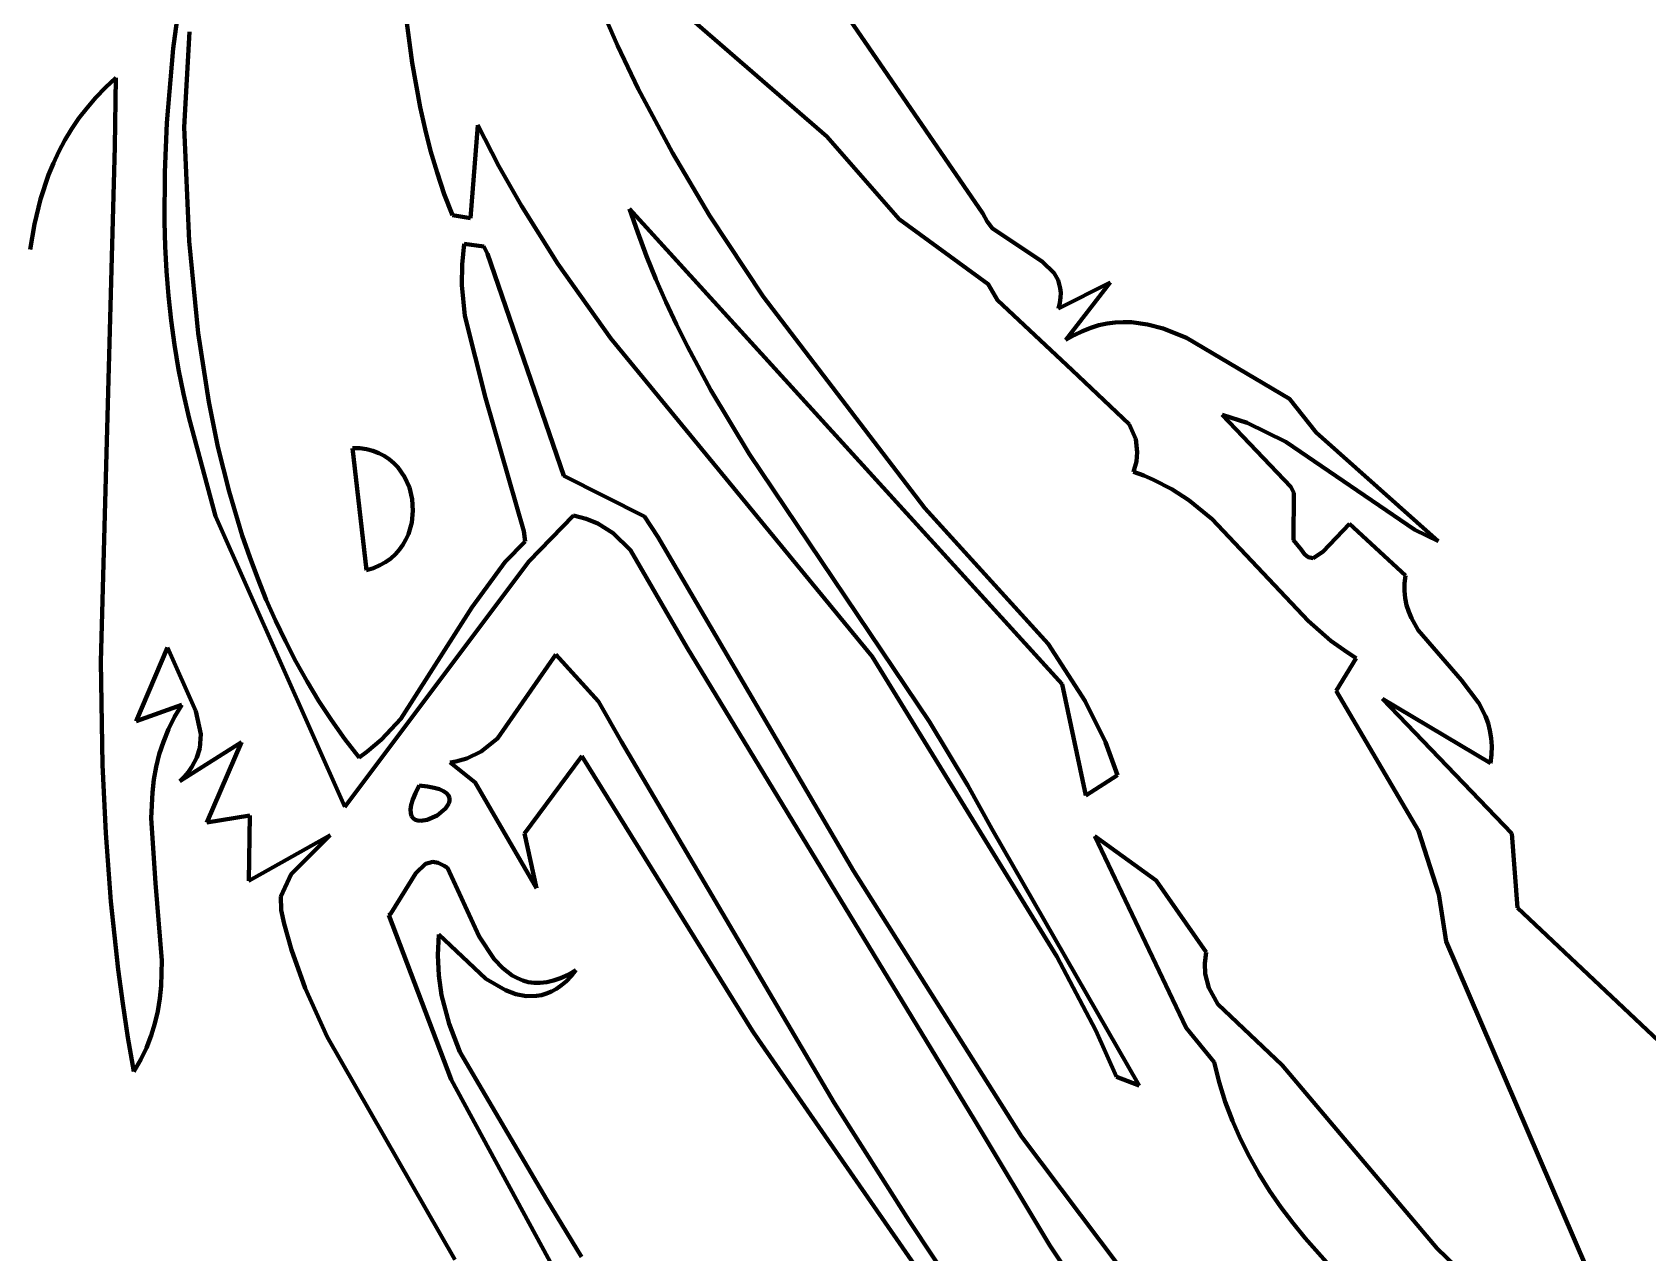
# Model space of a CAD drawing. Header units: millimetres. Extents: x 0 to 10.4, y 0 to 8.6.
# Drawn here: x 4.99 to 5.849, y 3.193 to 3.842 of the extents above; entities that cross this region are included whole.
import ezdxf

# ---------------------------------------------------------------- set-up
doc = ezdxf.new("R2010")
doc.units = ezdxf.units.MM
doc.layers.add('color#010101ff', color=7, linetype='CONTINUOUS', lineweight=100)
doc.layers.add('color#ffffffff', color=7, linetype='CONTINUOUS', lineweight=100)

msp = doc.modelspace()

# ---------------------------------------------------------------- linework, layer by layer
at = {"layer": 'color#010101ff'}
for p, q in [((5.06503, 3.83315), (5.0902, 4.01647)), ((5.41254, 3.7865), (5.27354, 3.90691)), ((5.39666, 3.88955), (5.49557, 3.7455)), ((5.29107, 3.85844), (5.30129, 3.83485)), ((5.19214, 3.82564), (5.18895, 3.8495)), ((5.07376, 3.842), (5.07098, 3.79135)), ((5.06175, 3.79366), (5.06503, 3.83315)), ((5.30129, 3.83485), (5.31239, 3.81168)), ((5.19638, 3.80203), (5.19214, 3.82564)), ((5.02902, 3.81246), (5.03452, 3.81758)), ((5.03452, 3.81758), (5.03401, 3.78118)), ((5.01925, 3.8017), (5.02393, 3.80716)), ((5.02393, 3.80716), (5.02902, 3.81246)), ((5.31239, 3.81168), (5.33055, 3.77766)), ((5.01496, 3.79608), (5.01925, 3.8017)), ((5.19898, 3.79034), (5.19638, 3.80203)), ((5.00748, 3.78442), (5.01104, 3.79032)), ((5.01104, 3.79032), (5.01496, 3.79608)), ((5.06061, 3.76736), (5.06175, 3.79366)), ((5.07098, 3.79135), (5.07352, 3.73075)), ((5.20196, 3.77874), (5.19898, 3.79034)), ((5.2271, 3.79246), (5.22324, 3.74302)), ((5.23824, 3.77067), (5.2271, 3.79246)), ((5.00426, 3.77838), (5.00748, 3.78442)), ((5.03401, 3.78118), (5.02654, 3.5071)), ((5.45113, 3.74253), (5.41254, 3.7865)), ((4.99878, 3.76595), (5.00136, 3.77222)), ((5.00136, 3.77222), (5.00426, 3.77838)), ((5.20536, 3.76723), (5.20196, 3.77874)), ((5.33055, 3.77766), (5.35029, 3.74446)), ((4.99449, 3.75308), (4.99878, 3.76595)), ((5.06049, 3.74108), (5.06061, 3.76736)), ((5.2092, 3.75583), (5.20536, 3.76723)), ((5.25023, 3.74947), (5.23824, 3.77067)), ((5.21353, 3.74455), (5.2092, 3.75583)), ((4.99127, 3.73985), (4.99449, 3.75308)), ((5.26965, 3.71864), (5.25023, 3.74947)), ((5.53781, 3.49515), (5.30778, 3.74803)), ((5.30778, 3.74803), (5.31205, 3.73534)), ((5.49557, 3.7455), (5.49782, 3.74121)), ((4.98898, 3.72632), (4.99127, 3.73985)), ((5.06087, 3.72795), (5.06049, 3.74108)), ((5.22324, 3.74302), (5.21353, 3.74455)), ((5.35029, 3.74446), (5.37869, 3.70138)), ((5.4984, 3.70784), (5.45113, 3.74253)), ((5.49782, 3.74121), (5.5008, 3.73751)), ((5.5008, 3.73751), (5.52709, 3.71996)), ((5.06157, 3.71483), (5.06087, 3.72795)), ((5.07352, 3.73075), (5.0783, 3.68187)), ((5.21868, 3.71839), (5.21976, 3.72941)), ((5.21976, 3.72941), (5.23024, 3.72789)), ((5.23024, 3.72789), (5.23224, 3.72394)), ((5.31205, 3.73534), (5.3167, 3.72287)), ((5.23224, 3.72394), (5.27282, 3.60606)), ((5.3167, 3.72287), (5.32168, 3.71058)), ((5.52709, 3.71996), (5.53343, 3.71383)), ((5.0626, 3.70173), (5.06157, 3.71483)), ((5.21863, 3.7074), (5.21868, 3.71839)), ((5.29771, 3.67903), (5.26965, 3.71864)), ((5.32168, 3.71058), (5.32699, 3.69847)), ((5.53343, 3.71383), (5.53556, 3.7101)), ((5.22023, 3.691), (5.21863, 3.7074)), ((5.50329, 3.69934), (5.4984, 3.70784)), ((5.53556, 3.7101), (5.53678, 3.70578)), ((5.53589, 3.69493), (5.56325, 3.7088)), ((5.53678, 3.70578), (5.537, 3.70336)), ((5.537, 3.70336), (5.53694, 3.70076)), ((5.56325, 3.7088), (5.5397, 3.67823)), ((5.06399, 3.68865), (5.0626, 3.70173)), ((5.32699, 3.69847), (5.33261, 3.68653)), ((5.37869, 3.70138), (5.46466, 3.58877)), ((5.5431, 3.66215), (5.50329, 3.69934)), ((5.53657, 3.69795), (5.53589, 3.69493)), ((5.53694, 3.70076), (5.53657, 3.69795)), ((5.06576, 3.67558), (5.06399, 3.68865)), ((5.23111, 3.64746), (5.22023, 3.691)), ((5.33261, 3.68653), (5.3385, 3.67475)), ((5.55292, 3.68472), (5.55728, 3.68603)), ((5.55728, 3.68603), (5.56163, 3.68696)), ((5.56163, 3.68696), (5.56596, 3.68752)), ((5.56596, 3.68752), (5.57026, 3.68773)), ((5.57026, 3.68773), (5.57455, 3.68761)), ((5.57455, 3.68761), (5.58305, 3.68649)), ((5.58305, 3.68649), (5.59146, 3.68431)), ((5.0783, 3.68187), (5.08395, 3.64541)), ((5.43667, 3.50987), (5.29771, 3.67903)), ((5.5397, 3.67823), (5.54412, 3.68083)), ((5.54412, 3.68083), (5.54853, 3.68299)), ((5.54853, 3.68299), (5.55292, 3.68472)), ((5.59146, 3.68431), (5.60389, 3.67942)), ((5.60389, 3.67942), (5.6586, 3.64688)), ((5.06793, 3.66253), (5.06576, 3.67558)), ((5.3385, 3.67475), (5.35102, 3.6516)), ((5.07051, 3.6495), (5.06793, 3.66253)), ((5.57346, 3.63337), (5.5431, 3.66215)), ((5.35102, 3.6516), (5.37136, 3.61773)), ((5.07353, 3.63649), (5.07051, 3.6495)), ((5.08395, 3.64541), (5.08885, 3.62136)), ((5.25145, 3.57653), (5.23111, 3.64746)), ((5.6586, 3.64688), (5.67287, 3.62907)), ((5.08753, 3.58449), (5.07353, 3.63649)), ((5.57693, 3.62546), (5.57346, 3.63337)), ((5.63611, 3.63414), (5.62283, 3.63835)), ((5.62283, 3.63835), (5.65939, 3.6002)), ((5.65661, 3.62401), (5.63611, 3.63414)), ((5.57772, 3.61865), (5.57693, 3.62546)), ((5.67287, 3.62907), (5.73776, 3.57117)), ((5.08885, 3.62136), (5.09477, 3.5976)), ((5.16042, 3.62075), (5.16427, 3.62063)), ((5.16789, 3.55581), (5.16042, 3.62075)), ((5.16427, 3.62063), (5.16788, 3.62013)), ((5.16788, 3.62013), (5.17126, 3.61927)), ((5.17126, 3.61927), (5.1744, 3.61808)), ((5.1744, 3.61808), (5.17729, 3.61659)), ((5.17729, 3.61659), (5.17995, 3.61482)), ((5.37136, 3.61773), (5.46715, 3.47516)), ((5.5772, 3.6136), (5.57772, 3.61865)), ((5.72527, 3.5772), (5.65661, 3.62401)), ((5.17995, 3.61482), (5.18236, 3.61279)), ((5.18236, 3.61279), (5.18452, 3.61054)), ((5.18452, 3.61054), (5.18809, 3.60545)), ((5.57574, 3.6081), (5.5772, 3.6136)), ((5.58117, 3.60614), (5.57574, 3.6081)), ((5.18809, 3.60545), (5.19064, 3.59975)), ((5.19064, 3.59975), (5.19214, 3.59365)), ((5.27282, 3.60606), (5.31567, 3.58443)), ((5.58637, 3.60393), (5.58117, 3.60614)), ((5.59613, 3.59885), (5.58637, 3.60393)), ((5.65939, 3.6002), (5.661, 3.59688)), ((5.09477, 3.5976), (5.10179, 3.57423)), ((5.19214, 3.59365), (5.19257, 3.58736)), ((5.60514, 3.59298), (5.59613, 3.59885)), ((5.61751, 3.58298), (5.60514, 3.59298)), ((5.661, 3.59688), (5.66083, 3.57174)), ((5.15626, 3.42998), (5.08753, 3.58449)), ((5.19257, 3.58736), (5.19191, 3.58108)), ((5.2779, 3.58488), (5.25418, 3.5605)), ((5.28469, 3.58316), (5.2779, 3.58488)), ((5.29084, 3.5806), (5.28469, 3.58316)), ((5.31567, 3.58443), (5.32279, 3.57356)), ((5.46466, 3.58877), (5.53037, 3.51673)), ((5.66856, 3.52887), (5.61751, 3.58298)), ((5.10179, 3.57423), (5.10574, 3.56271)), ((5.19015, 3.575), (5.18884, 3.57211)), ((5.19191, 3.58108), (5.19015, 3.575)), ((5.25231, 3.57103), (5.25145, 3.57653)), ((5.299, 3.57541), (5.29084, 3.5806)), ((5.30822, 3.56641), (5.299, 3.57541)), ((5.32279, 3.57356), (5.42676, 3.39594)), ((5.67639, 3.56553), (5.69056, 3.58039)), ((5.69056, 3.58039), (5.72025, 3.55306)), ((5.73776, 3.57117), (5.72527, 3.5772)), ((5.18537, 3.56675), (5.1832, 3.56432)), ((5.18725, 3.56935), (5.18537, 3.56675)), ((5.18884, 3.57211), (5.18725, 3.56935)), ((5.24165, 3.56025), (5.25231, 3.57103)), ((5.33841, 3.51445), (5.30822, 3.56641)), ((5.66083, 3.57174), (5.66479, 3.56679)), ((5.66479, 3.56679), (5.66666, 3.56426)), ((5.67116, 3.5622), (5.67639, 3.56553)), ((5.10574, 3.56271), (5.11, 3.55132)), ((5.25418, 3.5605), (5.15626, 3.42998)), ((5.17156, 3.55695), (5.16789, 3.55581)), ((5.17492, 3.55839), (5.17156, 3.55695)), ((5.17797, 3.56012), (5.17492, 3.55839)), ((5.18073, 3.5621), (5.17797, 3.56012)), ((5.1832, 3.56432), (5.18073, 3.5621)), ((5.22395, 3.53591), (5.24165, 3.56025)), ((5.66666, 3.56426), (5.66848, 3.56277)), ((5.66848, 3.56277), (5.67116, 3.5622)), ((5.11, 3.55132), (5.11457, 3.54007)), ((5.71979, 3.5488), (5.71978, 3.54476)), ((5.72025, 3.55306), (5.71979, 3.5488)), ((5.11457, 3.54007), (5.11947, 3.52897)), ((5.71978, 3.54476), (5.72017, 3.5409)), ((5.72017, 3.5409), (5.72093, 3.53722)), ((5.18608, 3.47677), (5.22395, 3.53591)), ((5.72093, 3.53722), (5.72204, 3.53369)), ((5.72204, 3.53369), (5.72345, 3.5303)), ((5.72345, 3.5303), (5.72707, 3.52388)), ((5.11947, 3.52897), (5.12472, 3.51802)), ((5.68064, 3.51831), (5.66856, 3.52887)), ((5.72707, 3.52388), (5.74996, 3.49755)), ((5.04535, 3.47548), (5.062, 3.51473)), ((5.062, 3.51473), (5.07714, 3.4808)), ((5.12472, 3.51802), (5.13031, 3.50724)), ((5.49093, 3.26364), (5.33841, 3.51445)), ((5.53037, 3.51673), (5.55007, 3.48624)), ((5.68939, 3.51197), (5.68064, 3.51831)), ((5.02654, 3.5071), (5.02752, 3.45238)), ((5.13031, 3.50724), (5.13627, 3.49664)), ((5.23747, 3.46628), (5.26859, 3.51101)), ((5.26859, 3.51101), (5.29127, 3.48606)), ((5.53486, 3.35038), (5.43667, 3.50987)), ((5.68351, 3.49157), (5.69402, 3.50905)), ((5.69402, 3.50905), (5.68939, 3.51197)), ((5.13627, 3.49664), (5.1426, 3.48623)), ((5.74996, 3.49755), (5.75933, 3.48506)), ((5.55043, 3.43599), (5.53781, 3.49515)), ((5.72722, 3.4173), (5.68351, 3.49157)), ((5.76555, 3.45311), (5.70814, 3.48749)), ((5.70814, 3.48749), (5.77688, 3.41571)), ((5.06967, 3.48427), (5.04535, 3.47548)), ((5.06578, 3.47778), (5.06967, 3.48427)), ((5.07714, 3.4808), (5.07983, 3.46855)), ((5.1426, 3.48623), (5.14931, 3.47602)), ((5.29127, 3.48606), (5.30346, 3.46462)), ((5.55007, 3.48624), (5.56076, 3.46431)), ((5.75933, 3.48506), (5.76285, 3.47815)), ((5.05984, 3.46461), (5.06251, 3.47122)), ((5.06251, 3.47122), (5.06578, 3.47778)), ((5.14931, 3.47602), (5.15642, 3.46602)), ((5.17581, 3.46586), (5.18608, 3.47677)), ((5.46715, 3.47516), (5.48768, 3.44135)), ((5.76285, 3.47815), (5.76419, 3.47446)), ((5.76419, 3.47446), (5.76523, 3.4706)), ((5.76523, 3.4706), (5.76591, 3.46655)), ((5.0577, 3.45794), (5.05984, 3.46461)), ((5.06866, 3.44363), (5.1014, 3.46437)), ((5.07983, 3.46855), (5.07927, 3.46115)), ((5.1014, 3.46437), (5.08298, 3.42171)), ((5.15642, 3.46602), (5.16393, 3.45624)), ((5.16809, 3.45928), (5.17581, 3.46586)), ((5.2288, 3.45939), (5.23747, 3.46628)), ((5.30346, 3.46462), (5.41647, 3.27253)), ((5.56076, 3.46431), (5.56724, 3.44687)), ((5.76591, 3.46655), (5.76622, 3.4623)), ((5.76622, 3.4623), (5.76611, 3.45783)), ((5.05605, 3.45122), (5.0577, 3.45794)), ((5.07771, 3.45618), (5.07504, 3.45118)), ((5.07927, 3.46115), (5.07771, 3.45618)), ((5.16393, 3.45624), (5.16809, 3.45928)), ((5.21228, 3.45359), (5.21539, 3.4541)), ((5.22571, 3.44294), (5.21228, 3.45359)), ((5.21539, 3.4541), (5.22115, 3.4557)), ((5.22115, 3.4557), (5.2288, 3.45939)), ((5.28243, 3.45688), (5.25193, 3.41577)), ((5.37291, 3.3111), (5.28243, 3.45688)), ((5.76611, 3.45783), (5.76555, 3.45311)), ((5.02752, 3.45238), (5.02923, 3.41598)), ((5.05404, 3.43766), (5.05485, 3.44446)), ((5.05485, 3.44446), (5.05605, 3.45122)), ((5.07113, 3.44615), (5.06866, 3.44363)), ((5.07325, 3.44867), (5.07113, 3.44615)), ((5.07504, 3.45118), (5.07325, 3.44867)), ((5.56724, 3.44687), (5.55043, 3.43599)), ((5.05345, 3.42396), (5.05404, 3.43766)), ((5.19253, 3.43394), (5.19393, 3.43733)), ((5.19393, 3.43733), (5.19592, 3.44125)), ((5.19592, 3.44125), (5.20023, 3.44081)), ((5.20023, 3.44081), (5.20379, 3.44016)), ((5.20379, 3.44016), (5.20664, 3.43932)), ((5.20664, 3.43932), (5.20883, 3.43831)), ((5.20883, 3.43831), (5.21041, 3.43717)), ((5.21041, 3.43717), (5.21143, 3.43592)), ((5.21143, 3.43592), (5.21195, 3.43459)), ((5.25817, 3.38672), (5.22571, 3.44294)), ((5.48768, 3.44135), (5.50038, 3.41825)), ((5.19132, 3.42863), (5.19168, 3.43105)), ((5.1914, 3.42666), (5.19132, 3.42863)), ((5.19168, 3.43105), (5.19253, 3.43394)), ((5.20992, 3.42904), (5.20552, 3.42539)), ((5.21165, 3.43181), (5.20992, 3.42904)), ((5.212, 3.43321), (5.21165, 3.43181)), ((5.21195, 3.43459), (5.212, 3.43321)), ((5.05574, 3.38943), (5.05345, 3.42396)), ((5.08298, 3.42171), (5.10587, 3.42543)), ((5.10587, 3.42543), (5.10529, 3.39055)), ((5.19187, 3.4251), (5.1914, 3.42666)), ((5.19269, 3.42394), (5.19187, 3.4251)), ((5.19379, 3.42314), (5.19269, 3.42394)), ((5.19514, 3.42268), (5.19379, 3.42314)), ((5.19668, 3.42252), (5.19514, 3.42268)), ((5.20014, 3.42302), (5.19668, 3.42252)), ((5.20552, 3.42539), (5.20014, 3.42302)), ((5.02923, 3.41598), (5.03196, 3.37966)), ((5.10529, 3.39055), (5.14863, 3.41485)), ((5.14863, 3.41485), (5.12783, 3.39413)), ((5.25193, 3.41577), (5.25817, 3.38672)), ((5.50038, 3.41825), (5.57875, 3.28179)), ((5.60371, 3.31238), (5.55517, 3.4144)), ((5.55517, 3.4144), (5.58769, 3.39083)), ((5.738, 3.38357), (5.72722, 3.4173)), ((5.77688, 3.41571), (5.77992, 3.37626)), ((5.12783, 3.39413), (5.12232, 3.38227)), ((5.18085, 3.37325), (5.19411, 3.39467)), ((5.19411, 3.39467), (5.1993, 3.39974)), ((5.1993, 3.39974), (5.20309, 3.40072)), ((5.20309, 3.40072), (5.20598, 3.40024)), ((5.20598, 3.40024), (5.20922, 3.39869)), ((5.20922, 3.39869), (5.21099, 3.39747)), ((5.21099, 3.39747), (5.22774, 3.36096)), ((5.42676, 3.39594), (5.51609, 3.25464)), ((5.05899, 3.34822), (5.05574, 3.38943)), ((5.58769, 3.39083), (5.61439, 3.35264)), ((5.03196, 3.37966), (5.03585, 3.34342)), ((5.12232, 3.38227), (5.12255, 3.37494)), ((5.74198, 3.35828), (5.738, 3.38357)), ((5.77992, 3.37626), (5.90998, 3.25327)), ((5.12255, 3.37494), (5.12414, 3.36782)), ((5.12414, 3.36782), (5.12797, 3.35388)), ((5.17979, 3.37243), (5.18085, 3.37325)), ((5.21292, 3.28499), (5.17979, 3.37243)), ((5.20641, 3.36212), (5.20577, 3.35107)), ((5.23123, 3.33856), (5.20641, 3.36212)), ((5.22774, 3.36096), (5.23573, 3.34901)), ((5.12797, 3.35388), (5.13518, 3.33363)), ((5.20577, 3.35107), (5.20626, 3.3403)), ((5.5557, 3.31098), (5.53486, 3.35038)), ((5.61439, 3.35264), (5.61366, 3.34666)), ((5.84878, 3.11026), (5.74198, 3.35828)), ((5.03585, 3.34342), (5.03827, 3.32534)), ((5.0586, 3.33472), (5.05899, 3.34822)), ((5.23573, 3.34901), (5.24032, 3.34414)), ((5.24032, 3.34414), (5.24536, 3.34028)), ((5.27503, 3.3407), (5.27915, 3.34304)), ((5.27915, 3.34304), (5.27666, 3.33996)), ((5.61366, 3.34666), (5.61388, 3.34118)), ((5.05792, 3.32804), (5.0586, 3.33472)), ((5.13518, 3.33363), (5.14703, 3.30763)), ((5.20626, 3.3403), (5.20778, 3.32981)), ((5.24181, 3.33241), (5.23123, 3.33856)), ((5.24536, 3.34028), (5.24807, 3.33879)), ((5.24807, 3.33879), (5.25091, 3.33763)), ((5.25091, 3.33763), (5.25389, 3.33681)), ((5.25389, 3.33681), (5.25702, 3.33638)), ((5.25702, 3.33638), (5.26029, 3.33634)), ((5.26029, 3.33634), (5.26372, 3.33673)), ((5.26372, 3.33673), (5.26732, 3.33757)), ((5.26891, 3.33321), (5.26626, 3.33174)), ((5.26732, 3.33757), (5.27109, 3.33888)), ((5.27153, 3.33506), (5.26891, 3.33321)), ((5.27109, 3.33888), (5.27503, 3.3407)), ((5.27412, 3.3373), (5.27153, 3.33506)), ((5.27666, 3.33996), (5.27412, 3.3373)), ((5.61388, 3.34118), (5.61574, 3.33377)), ((5.61574, 3.33377), (5.62058, 3.32512)), ((5.03827, 3.32534), (5.04104, 3.30729)), ((5.05686, 3.32141), (5.05792, 3.32804)), ((5.20778, 3.32981), (5.21175, 3.31451)), ((5.24724, 3.33043), (5.24181, 3.33241)), ((5.25271, 3.32938), (5.24724, 3.33043)), ((5.25817, 3.3294), (5.25271, 3.32938)), ((5.26089, 3.32985), (5.25817, 3.3294)), ((5.26359, 3.33063), (5.26089, 3.32985)), ((5.26626, 3.33174), (5.26359, 3.33063)), ((5.62058, 3.32512), (5.65482, 3.29256)), ((5.05537, 3.31484), (5.05686, 3.32141)), ((5.04104, 3.30729), (5.04417, 3.28927)), ((5.05091, 3.3019), (5.0534, 3.30834)), ((5.0534, 3.30834), (5.05537, 3.31484)), ((5.14703, 3.30763), (5.21481, 3.18922)), ((5.21175, 3.31451), (5.21741, 3.29968)), ((5.37633, 3.306), (5.37291, 3.3111)), ((5.56657, 3.28645), (5.5557, 3.31098)), ((5.61859, 3.29428), (5.60371, 3.31238)), ((5.04785, 3.29554), (5.05091, 3.3019)), ((5.21741, 3.29968), (5.26367, 3.22107)), ((5.52684, 3.08918), (5.37633, 3.306)), ((5.04417, 3.28927), (5.04785, 3.29554)), ((5.62127, 3.28351), (5.61859, 3.29428)), ((5.65482, 3.29256), (5.73713, 3.19513)), ((5.27635, 3.16819), (5.21292, 3.28499)), ((5.57875, 3.28179), (5.56657, 3.28645)), ((5.62451, 3.27311), (5.62127, 3.28351)), ((5.41647, 3.27253), (5.45635, 3.20977)), ((5.62828, 3.26305), (5.62451, 3.27311)), ((5.53122, 3.19665), (5.49093, 3.26364)), ((5.63256, 3.25331), (5.62828, 3.26305)), ((5.51609, 3.25464), (5.67926, 3.03829)), ((5.63731, 3.24388), (5.63256, 3.25331)), ((5.6425, 3.23473), (5.63731, 3.24388)), ((5.64809, 3.22584), (5.6425, 3.23473)), ((5.26367, 3.22107), (5.28215, 3.19066)), ((5.65406, 3.21719), (5.64809, 3.22584)), ((5.66038, 3.20877), (5.65406, 3.21719)), ((5.45635, 3.20977), (5.48382, 3.16854)), ((5.66701, 3.20056), (5.66038, 3.20877)), ((5.57447, 3.13155), (5.53122, 3.19665)), ((5.68108, 3.18465), (5.66701, 3.20056)), ((5.73713, 3.19513), (5.80114, 3.13371))]:
    msp.add_line(p, q, dxfattribs=at)
at = {"layer": 'color#ffffffff'}
for p, q in [((5.0902, 4.01647), (5.06503, 3.83315)), ((5.27354, 3.90691), (5.41254, 3.7865)), ((5.49557, 3.7455), (5.39666, 3.88955)), ((5.30129, 3.83485), (5.29107, 3.85844)), ((5.18895, 3.8495), (5.19214, 3.82564)), ((5.07098, 3.79135), (5.07376, 3.842)), ((5.06503, 3.83315), (5.06175, 3.79366)), ((5.31239, 3.81168), (5.30129, 3.83485)), ((5.19214, 3.82564), (5.19638, 3.80203)), ((5.03452, 3.81758), (5.02902, 3.81246)), ((5.03401, 3.78118), (5.03452, 3.81758)), ((5.02393, 3.80716), (5.01925, 3.8017)), ((5.02902, 3.81246), (5.02393, 3.80716)), ((5.33055, 3.77766), (5.31239, 3.81168)), ((5.01925, 3.8017), (5.01496, 3.79608)), ((5.19638, 3.80203), (5.19898, 3.79034)), ((5.01104, 3.79032), (5.00748, 3.78442)), ((5.01496, 3.79608), (5.01104, 3.79032)), ((5.06175, 3.79366), (5.06061, 3.76736)), ((5.07352, 3.73075), (5.07098, 3.79135)), ((5.19898, 3.79034), (5.20196, 3.77874)), ((5.22324, 3.74302), (5.2271, 3.79246)), ((5.2271, 3.79246), (5.23824, 3.77067)), ((5.00748, 3.78442), (5.00426, 3.77838)), ((5.02654, 3.5071), (5.03401, 3.78118)), ((5.41254, 3.7865), (5.45113, 3.74253)), ((5.00136, 3.77222), (4.99878, 3.76595)), ((5.00426, 3.77838), (5.00136, 3.77222)), ((5.20196, 3.77874), (5.20536, 3.76723)), ((5.35029, 3.74446), (5.33055, 3.77766)), ((4.99878, 3.76595), (4.99449, 3.75308)), ((5.06061, 3.76736), (5.06049, 3.74108)), ((5.20536, 3.76723), (5.2092, 3.75583)), ((5.23824, 3.77067), (5.25023, 3.74947)), ((5.2092, 3.75583), (5.21353, 3.74455)), ((4.99449, 3.75308), (4.99127, 3.73985)), ((5.25023, 3.74947), (5.26965, 3.71864)), ((5.31205, 3.73534), (5.30778, 3.74803)), ((5.30778, 3.74803), (5.53781, 3.49515)), ((5.49782, 3.74121), (5.49557, 3.7455)), ((4.99127, 3.73985), (4.98898, 3.72632)), ((5.06049, 3.74108), (5.06087, 3.72795)), ((5.21353, 3.74455), (5.22324, 3.74302)), ((5.37869, 3.70138), (5.35029, 3.74446)), ((5.45113, 3.74253), (5.4984, 3.70784)), ((5.5008, 3.73751), (5.49782, 3.74121)), ((5.52709, 3.71996), (5.5008, 3.73751)), ((5.06087, 3.72795), (5.06157, 3.71483)), ((5.0783, 3.68187), (5.07352, 3.73075)), ((5.21976, 3.72941), (5.21868, 3.71839)), ((5.23024, 3.72789), (5.21976, 3.72941)), ((5.23224, 3.72394), (5.23024, 3.72789)), ((5.3167, 3.72287), (5.31205, 3.73534)), ((5.27282, 3.60606), (5.23224, 3.72394)), ((5.32168, 3.71058), (5.3167, 3.72287)), ((5.53343, 3.71383), (5.52709, 3.71996)), ((5.06157, 3.71483), (5.0626, 3.70173)), ((5.21868, 3.71839), (5.21863, 3.7074)), ((5.26965, 3.71864), (5.29771, 3.67903)), ((5.32699, 3.69847), (5.32168, 3.71058)), ((5.53556, 3.7101), (5.53343, 3.71383)), ((5.21863, 3.7074), (5.22023, 3.691)), ((5.4984, 3.70784), (5.50329, 3.69934)), ((5.53678, 3.70578), (5.53556, 3.7101)), ((5.56325, 3.7088), (5.53589, 3.69493)), ((5.537, 3.70336), (5.53678, 3.70578)), ((5.53694, 3.70076), (5.537, 3.70336)), ((5.5397, 3.67823), (5.56325, 3.7088)), ((5.0626, 3.70173), (5.06399, 3.68865)), ((5.33261, 3.68653), (5.32699, 3.69847)), ((5.46466, 3.58877), (5.37869, 3.70138)), ((5.50329, 3.69934), (5.5431, 3.66215)), ((5.53589, 3.69493), (5.53657, 3.69795)), ((5.53657, 3.69795), (5.53694, 3.70076)), ((5.06399, 3.68865), (5.06576, 3.67558)), ((5.22023, 3.691), (5.23111, 3.64746)), ((5.3385, 3.67475), (5.33261, 3.68653)), ((5.55728, 3.68603), (5.55292, 3.68472)), ((5.56163, 3.68696), (5.55728, 3.68603)), ((5.56596, 3.68752), (5.56163, 3.68696)), ((5.57026, 3.68773), (5.56596, 3.68752)), ((5.57455, 3.68761), (5.57026, 3.68773)), ((5.58305, 3.68649), (5.57455, 3.68761)), ((5.59146, 3.68431), (5.58305, 3.68649)), ((5.08395, 3.64541), (5.0783, 3.68187)), ((5.29771, 3.67903), (5.43667, 3.50987)), ((5.54412, 3.68083), (5.5397, 3.67823)), ((5.54853, 3.68299), (5.54412, 3.68083)), ((5.55292, 3.68472), (5.54853, 3.68299)), ((5.60389, 3.67942), (5.59146, 3.68431)), ((5.6586, 3.64688), (5.60389, 3.67942)), ((5.06576, 3.67558), (5.06793, 3.66253)), ((5.35102, 3.6516), (5.3385, 3.67475)), ((5.06793, 3.66253), (5.07051, 3.6495)), ((5.5431, 3.66215), (5.57346, 3.63337)), ((5.37136, 3.61773), (5.35102, 3.6516)), ((5.07051, 3.6495), (5.07353, 3.63649)), ((5.08885, 3.62136), (5.08395, 3.64541)), ((5.23111, 3.64746), (5.25145, 3.57653)), ((5.67287, 3.62907), (5.6586, 3.64688)), ((5.07353, 3.63649), (5.08753, 3.58449)), ((5.57346, 3.63337), (5.57693, 3.62546)), ((5.65939, 3.6002), (5.62283, 3.63835)), ((5.62283, 3.63835), (5.63611, 3.63414)), ((5.63611, 3.63414), (5.65661, 3.62401)), ((5.57693, 3.62546), (5.57772, 3.61865)), ((5.73776, 3.57117), (5.67287, 3.62907)), ((5.09477, 3.5976), (5.08885, 3.62136)), ((5.16042, 3.62075), (5.16789, 3.55581)), ((5.16427, 3.62063), (5.16042, 3.62075)), ((5.16788, 3.62013), (5.16427, 3.62063)), ((5.17126, 3.61927), (5.16788, 3.62013)), ((5.1744, 3.61808), (5.17126, 3.61927)), ((5.17729, 3.61659), (5.1744, 3.61808)), ((5.17995, 3.61482), (5.17729, 3.61659)), ((5.46715, 3.47516), (5.37136, 3.61773)), ((5.57772, 3.61865), (5.5772, 3.6136)), ((5.65661, 3.62401), (5.72527, 3.5772)), ((5.18236, 3.61279), (5.17995, 3.61482)), ((5.18452, 3.61054), (5.18236, 3.61279)), ((5.18809, 3.60545), (5.18452, 3.61054)), ((5.5772, 3.6136), (5.57574, 3.6081)), ((5.57574, 3.6081), (5.58117, 3.60614)), ((5.19064, 3.59975), (5.18809, 3.60545)), ((5.19214, 3.59365), (5.19064, 3.59975)), ((5.31567, 3.58443), (5.27282, 3.60606)), ((5.58117, 3.60614), (5.58637, 3.60393)), ((5.58637, 3.60393), (5.59613, 3.59885)), ((5.661, 3.59688), (5.65939, 3.6002)), ((5.10179, 3.57423), (5.09477, 3.5976)), ((5.19257, 3.58736), (5.19214, 3.59365)), ((5.59613, 3.59885), (5.60514, 3.59298)), ((5.60514, 3.59298), (5.61751, 3.58298)), ((5.66083, 3.57174), (5.661, 3.59688)), ((5.08753, 3.58449), (5.15626, 3.42998)), ((5.19191, 3.58108), (5.19257, 3.58736)), ((5.25418, 3.5605), (5.2779, 3.58488)), ((5.2779, 3.58488), (5.28469, 3.58316)), ((5.28469, 3.58316), (5.29084, 3.5806)), ((5.32279, 3.57356), (5.31567, 3.58443)), ((5.53037, 3.51673), (5.46466, 3.58877)), ((5.61751, 3.58298), (5.66856, 3.52887)), ((5.10574, 3.56271), (5.10179, 3.57423)), ((5.18884, 3.57211), (5.19015, 3.575)), ((5.19015, 3.575), (5.19191, 3.58108)), ((5.25145, 3.57653), (5.25231, 3.57103)), ((5.29084, 3.5806), (5.299, 3.57541)), ((5.299, 3.57541), (5.30822, 3.56641)), ((5.42676, 3.39594), (5.32279, 3.57356)), ((5.69056, 3.58039), (5.67639, 3.56553)), ((5.72025, 3.55306), (5.69056, 3.58039)), ((5.72527, 3.5772), (5.73776, 3.57117)), ((5.1832, 3.56432), (5.18537, 3.56675)), ((5.18537, 3.56675), (5.18725, 3.56935)), ((5.18725, 3.56935), (5.18884, 3.57211)), ((5.25231, 3.57103), (5.24165, 3.56025)), ((5.30822, 3.56641), (5.33841, 3.51445)), ((5.66479, 3.56679), (5.66083, 3.57174)), ((5.66666, 3.56426), (5.66479, 3.56679)), ((5.67639, 3.56553), (5.67116, 3.5622)), ((5.11, 3.55132), (5.10574, 3.56271)), ((5.15626, 3.42998), (5.25418, 3.5605)), ((5.16789, 3.55581), (5.17156, 3.55695)), ((5.17156, 3.55695), (5.17492, 3.55839)), ((5.17492, 3.55839), (5.17797, 3.56012)), ((5.17797, 3.56012), (5.18073, 3.5621)), ((5.18073, 3.5621), (5.1832, 3.56432)), ((5.24165, 3.56025), (5.22395, 3.53591)), ((5.66848, 3.56277), (5.66666, 3.56426)), ((5.67116, 3.5622), (5.66848, 3.56277)), ((5.11457, 3.54007), (5.11, 3.55132)), ((5.71978, 3.54476), (5.71979, 3.5488)), ((5.71979, 3.5488), (5.72025, 3.55306)), ((5.11947, 3.52897), (5.11457, 3.54007)), ((5.72017, 3.5409), (5.71978, 3.54476)), ((5.72093, 3.53722), (5.72017, 3.5409)), ((5.22395, 3.53591), (5.18608, 3.47677)), ((5.72204, 3.53369), (5.72093, 3.53722)), ((5.72345, 3.5303), (5.72204, 3.53369)), ((5.72707, 3.52388), (5.72345, 3.5303)), ((5.12472, 3.51802), (5.11947, 3.52897)), ((5.66856, 3.52887), (5.68064, 3.51831)), ((5.74996, 3.49755), (5.72707, 3.52388)), ((5.062, 3.51473), (5.04535, 3.47548)), ((5.07714, 3.4808), (5.062, 3.51473)), ((5.13031, 3.50724), (5.12472, 3.51802)), ((5.33841, 3.51445), (5.49093, 3.26364)), ((5.55007, 3.48624), (5.53037, 3.51673)), ((5.68064, 3.51831), (5.68939, 3.51197)), ((5.02752, 3.45238), (5.02654, 3.5071)), ((5.13627, 3.49664), (5.13031, 3.50724)), ((5.26859, 3.51101), (5.23747, 3.46628)), ((5.29127, 3.48606), (5.26859, 3.51101)), ((5.43667, 3.50987), (5.53486, 3.35038)), ((5.69402, 3.50905), (5.68351, 3.49157)), ((5.68939, 3.51197), (5.69402, 3.50905)), ((5.1426, 3.48623), (5.13627, 3.49664)), ((5.75933, 3.48506), (5.74996, 3.49755)), ((5.53781, 3.49515), (5.55043, 3.43599)), ((5.68351, 3.49157), (5.72722, 3.4173)), ((5.77688, 3.41571), (5.70814, 3.48749)), ((5.70814, 3.48749), (5.76555, 3.45311)), ((5.04535, 3.47548), (5.06967, 3.48427)), ((5.06967, 3.48427), (5.06578, 3.47778)), ((5.07983, 3.46855), (5.07714, 3.4808)), ((5.14931, 3.47602), (5.1426, 3.48623)), ((5.30346, 3.46462), (5.29127, 3.48606)), ((5.56076, 3.46431), (5.55007, 3.48624)), ((5.76285, 3.47815), (5.75933, 3.48506)), ((5.06251, 3.47122), (5.05984, 3.46461)), ((5.06578, 3.47778), (5.06251, 3.47122)), ((5.15642, 3.46602), (5.14931, 3.47602)), ((5.18608, 3.47677), (5.17581, 3.46586)), ((5.48768, 3.44135), (5.46715, 3.47516)), ((5.76419, 3.47446), (5.76285, 3.47815)), ((5.76523, 3.4706), (5.76419, 3.47446)), ((5.76591, 3.46655), (5.76523, 3.4706)), ((5.05984, 3.46461), (5.0577, 3.45794)), ((5.1014, 3.46437), (5.06866, 3.44363)), ((5.07927, 3.46115), (5.07983, 3.46855)), ((5.08298, 3.42171), (5.1014, 3.46437)), ((5.16393, 3.45624), (5.15642, 3.46602)), ((5.17581, 3.46586), (5.16809, 3.45928)), ((5.23747, 3.46628), (5.2288, 3.45939)), ((5.41647, 3.27253), (5.30346, 3.46462)), ((5.56724, 3.44687), (5.56076, 3.46431)), ((5.76622, 3.4623), (5.76591, 3.46655)), ((5.76611, 3.45783), (5.76622, 3.4623)), ((5.0577, 3.45794), (5.05605, 3.45122)), ((5.07504, 3.45118), (5.07771, 3.45618)), ((5.07771, 3.45618), (5.07927, 3.46115)), ((5.16809, 3.45928), (5.16393, 3.45624)), ((5.21539, 3.4541), (5.21228, 3.45359)), ((5.21228, 3.45359), (5.22571, 3.44294)), ((5.22115, 3.4557), (5.21539, 3.4541)), ((5.2288, 3.45939), (5.22115, 3.4557)), ((5.25193, 3.41577), (5.28243, 3.45688)), ((5.28243, 3.45688), (5.37291, 3.3111)), ((5.76555, 3.45311), (5.76611, 3.45783)), ((5.02923, 3.41598), (5.02752, 3.45238)), ((5.05485, 3.44446), (5.05404, 3.43766)), ((5.05605, 3.45122), (5.05485, 3.44446)), ((5.06866, 3.44363), (5.07113, 3.44615)), ((5.07113, 3.44615), (5.07325, 3.44867)), ((5.07325, 3.44867), (5.07504, 3.45118)), ((5.55043, 3.43599), (5.56724, 3.44687)), ((5.05404, 3.43766), (5.05345, 3.42396)), ((5.19393, 3.43733), (5.19253, 3.43394)), ((5.19592, 3.44125), (5.19393, 3.43733)), ((5.20023, 3.44081), (5.19592, 3.44125)), ((5.20379, 3.44016), (5.20023, 3.44081)), ((5.20664, 3.43932), (5.20379, 3.44016)), ((5.20883, 3.43831), (5.20664, 3.43932)), ((5.21041, 3.43717), (5.20883, 3.43831)), ((5.21143, 3.43592), (5.21041, 3.43717)), ((5.21195, 3.43459), (5.21143, 3.43592)), ((5.22571, 3.44294), (5.25817, 3.38672)), ((5.50038, 3.41825), (5.48768, 3.44135)), ((5.19168, 3.43105), (5.19132, 3.42863)), ((5.19132, 3.42863), (5.1914, 3.42666)), ((5.19253, 3.43394), (5.19168, 3.43105)), ((5.20552, 3.42539), (5.20992, 3.42904)), ((5.20992, 3.42904), (5.21165, 3.43181)), ((5.21165, 3.43181), (5.212, 3.43321)), ((5.212, 3.43321), (5.21195, 3.43459)), ((5.05345, 3.42396), (5.05574, 3.38943)), ((5.10587, 3.42543), (5.08298, 3.42171)), ((5.10529, 3.39055), (5.10587, 3.42543)), ((5.1914, 3.42666), (5.19187, 3.4251)), ((5.19187, 3.4251), (5.19269, 3.42394)), ((5.19269, 3.42394), (5.19379, 3.42314)), ((5.19379, 3.42314), (5.19514, 3.42268)), ((5.19514, 3.42268), (5.19668, 3.42252)), ((5.19668, 3.42252), (5.20014, 3.42302)), ((5.20014, 3.42302), (5.20552, 3.42539)), ((5.03196, 3.37966), (5.02923, 3.41598)), ((5.14863, 3.41485), (5.10529, 3.39055)), ((5.12783, 3.39413), (5.14863, 3.41485)), ((5.25817, 3.38672), (5.25193, 3.41577)), ((5.57875, 3.28179), (5.50038, 3.41825)), ((5.58769, 3.39083), (5.55517, 3.4144)), ((5.55517, 3.4144), (5.60371, 3.31238)), ((5.72722, 3.4173), (5.738, 3.38357)), ((5.77992, 3.37626), (5.77688, 3.41571)), ((5.12232, 3.38227), (5.12783, 3.39413)), ((5.19411, 3.39467), (5.18085, 3.37325)), ((5.1993, 3.39974), (5.19411, 3.39467)), ((5.20309, 3.40072), (5.1993, 3.39974)), ((5.20598, 3.40024), (5.20309, 3.40072)), ((5.20922, 3.39869), (5.20598, 3.40024)), ((5.21099, 3.39747), (5.20922, 3.39869)), ((5.22774, 3.36096), (5.21099, 3.39747)), ((5.51609, 3.25464), (5.42676, 3.39594)), ((5.05574, 3.38943), (5.05899, 3.34822)), ((5.61439, 3.35264), (5.58769, 3.39083)), ((5.03585, 3.34342), (5.03196, 3.37966)), ((5.12255, 3.37494), (5.12232, 3.38227)), ((5.738, 3.38357), (5.74198, 3.35828)), ((5.90998, 3.25327), (5.77992, 3.37626)), ((5.12414, 3.36782), (5.12255, 3.37494)), ((5.12797, 3.35388), (5.12414, 3.36782)), ((5.18085, 3.37325), (5.17979, 3.37243)), ((5.17979, 3.37243), (5.21292, 3.28499)), ((5.20577, 3.35107), (5.20641, 3.36212)), ((5.20641, 3.36212), (5.23123, 3.33856)), ((5.23573, 3.34901), (5.22774, 3.36096)), ((5.13518, 3.33363), (5.12797, 3.35388)), ((5.20626, 3.3403), (5.20577, 3.35107)), ((5.53486, 3.35038), (5.5557, 3.31098)), ((5.61366, 3.34666), (5.61439, 3.35264)), ((5.74198, 3.35828), (5.84878, 3.11026)), ((5.03827, 3.32534), (5.03585, 3.34342)), ((5.05899, 3.34822), (5.0586, 3.33472)), ((5.24032, 3.34414), (5.23573, 3.34901)), ((5.24536, 3.34028), (5.24032, 3.34414)), ((5.27915, 3.34304), (5.27503, 3.3407)), ((5.27666, 3.33996), (5.27915, 3.34304)), ((5.61388, 3.34118), (5.61366, 3.34666)), ((5.0586, 3.33472), (5.05792, 3.32804)), ((5.14703, 3.30763), (5.13518, 3.33363)), ((5.20778, 3.32981), (5.20626, 3.3403)), ((5.23123, 3.33856), (5.24181, 3.33241)), ((5.24807, 3.33879), (5.24536, 3.34028)), ((5.25091, 3.33763), (5.24807, 3.33879)), ((5.25389, 3.33681), (5.25091, 3.33763)), ((5.25702, 3.33638), (5.25389, 3.33681)), ((5.26029, 3.33634), (5.25702, 3.33638)), ((5.26372, 3.33673), (5.26029, 3.33634)), ((5.26732, 3.33757), (5.26372, 3.33673)), ((5.26626, 3.33174), (5.26891, 3.33321)), ((5.27109, 3.33888), (5.26732, 3.33757)), ((5.26891, 3.33321), (5.27153, 3.33506)), ((5.27503, 3.3407), (5.27109, 3.33888)), ((5.27153, 3.33506), (5.27412, 3.3373)), ((5.27412, 3.3373), (5.27666, 3.33996)), ((5.61574, 3.33377), (5.61388, 3.34118)), ((5.62058, 3.32512), (5.61574, 3.33377)), ((5.04104, 3.30729), (5.03827, 3.32534)), ((5.05792, 3.32804), (5.05686, 3.32141)), ((5.21175, 3.31451), (5.20778, 3.32981)), ((5.24181, 3.33241), (5.24724, 3.33043)), ((5.24724, 3.33043), (5.25271, 3.32938)), ((5.25271, 3.32938), (5.25817, 3.3294)), ((5.25817, 3.3294), (5.26089, 3.32985)), ((5.26089, 3.32985), (5.26359, 3.33063)), ((5.26359, 3.33063), (5.26626, 3.33174)), ((5.65482, 3.29256), (5.62058, 3.32512)), ((5.05686, 3.32141), (5.05537, 3.31484)), ((5.04417, 3.28927), (5.04104, 3.30729)), ((5.0534, 3.30834), (5.05091, 3.3019)), ((5.05537, 3.31484), (5.0534, 3.30834)), ((5.21481, 3.18922), (5.14703, 3.30763)), ((5.21741, 3.29968), (5.21175, 3.31451)), ((5.37291, 3.3111), (5.37633, 3.306)), ((5.5557, 3.31098), (5.56657, 3.28645)), ((5.60371, 3.31238), (5.61859, 3.29428)), ((5.05091, 3.3019), (5.04785, 3.29554)), ((5.26367, 3.22107), (5.21741, 3.29968)), ((5.37633, 3.306), (5.52684, 3.08918)), ((5.04785, 3.29554), (5.04417, 3.28927)), ((5.61859, 3.29428), (5.62127, 3.28351)), ((5.73713, 3.19513), (5.65482, 3.29256)), ((5.21292, 3.28499), (5.27635, 3.16819)), ((5.56657, 3.28645), (5.57875, 3.28179)), ((5.62127, 3.28351), (5.62451, 3.27311)), ((5.45635, 3.20977), (5.41647, 3.27253)), ((5.62451, 3.27311), (5.62828, 3.26305)), ((5.49093, 3.26364), (5.53122, 3.19665)), ((5.62828, 3.26305), (5.63256, 3.25331)), ((5.67926, 3.03829), (5.51609, 3.25464)), ((5.63256, 3.25331), (5.63731, 3.24388)), ((5.63731, 3.24388), (5.6425, 3.23473)), ((5.6425, 3.23473), (5.64809, 3.22584)), ((5.28215, 3.19066), (5.26367, 3.22107)), ((5.64809, 3.22584), (5.65406, 3.21719)), ((5.65406, 3.21719), (5.66038, 3.20877)), ((5.48382, 3.16854), (5.45635, 3.20977)), ((5.66038, 3.20877), (5.66701, 3.20056)), ((5.53122, 3.19665), (5.57447, 3.13155)), ((5.66701, 3.20056), (5.68108, 3.18465)), ((5.80114, 3.13371), (5.73713, 3.19513))]:
    msp.add_line(p, q, dxfattribs=at)

doc.saveas('drawing.dxf')
